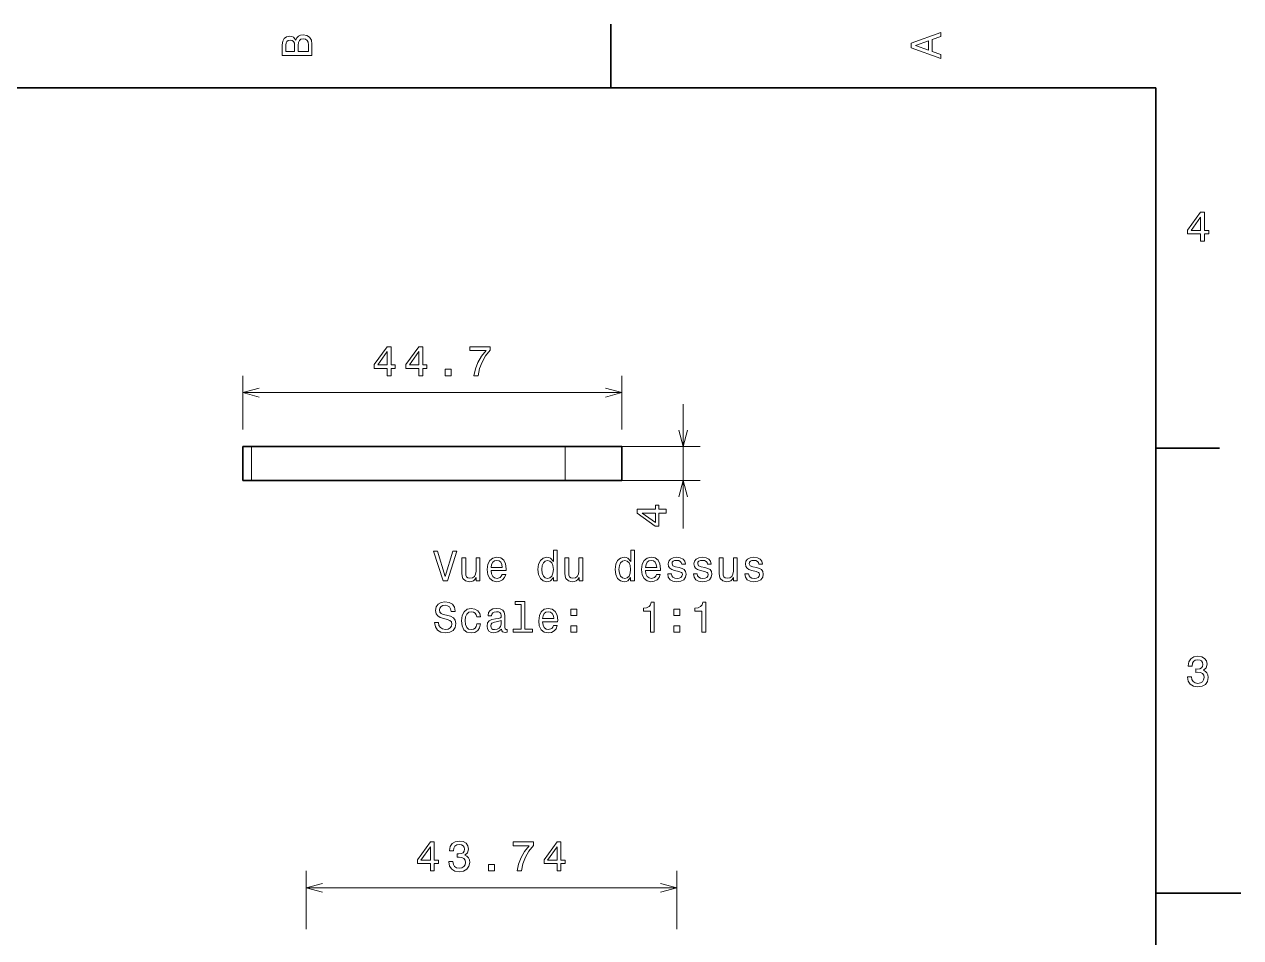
# Model space of a CAD drawing. Extents: x 0 to 297, y 0 to 210.
# Drawn here: x 153.5 to 297, y 99.7 to 207.5 of the extents above; entities that cross this region are included whole.
import ezdxf

# ---------------------------------------------------------------- set-up
doc = ezdxf.new("R2010")
doc.units = 0

msp = doc.modelspace()

# ---------------------------------------------------------------- linework, layer by layer
at = {"color": 7, "lineweight": 35, "ltscale": 0.1875}
for p, q in [((222.699997, 200), (222.699997, 207.5)), ((287, 157.5), (294.5, 157.5))]:
    msp.add_line(p, q, dxfattribs=at)
at = {"color": 7, "lineweight": 35}
for p, q in [((287, 200), (10, 200)), ((287, 10), (287, 200)), ((217.284134, 157.681717), (180.287369, 157.681717)), ((217.284134, 153.681717), (180.287369, 153.681717))]:
    msp.add_line(p, q, dxfattribs=at)
at = {"color": 7, "lineweight": 13, "ltscale": 0.159}
for p, q in [((179.287369, 159.681717), (179.287369, 166.041718)), ((223.984131, 159.681717), (223.984131, 166.041718))]:
    msp.add_line(p, q, dxfattribs=at)
at = {"color": 7, "lineweight": 13}
for p, q in [((179.287369, 164.041718), (223.984131, 164.041718)), ((186.731323, 105.608444), (230.472733, 105.608444))]:
    msp.add_line(p, q, dxfattribs=at)
at = {"color": 7, "lineweight": 13, "ltscale": 0.366282}
msp.add_line((231.231277, 148.030426), (231.231277, 162.681717), dxfattribs=at)
at = {"color": 7, "lineweight": 35, "ltscale": 0.025}
for p, q in [((179.287369, 157.681717), (180.287369, 157.681717)), ((179.287369, 153.681717), (180.287369, 153.681717))]:
    msp.add_line(p, q, dxfattribs=at)
at = {"color": 7, "lineweight": 35, "ltscale": 0.1}
for p, q in [((179.287369, 157.681717), (179.287369, 153.681717)), ((223.984131, 157.681717), (223.984131, 153.681717))]:
    msp.add_line(p, q, dxfattribs=at)
at = {"color": 7, "lineweight": 13, "ltscale": 0.1}
for p, q in [((180.287369, 157.681717), (180.287369, 153.681717)), ((217.284134, 153.681717), (217.284134, 157.681717))]:
    msp.add_line(p, q, dxfattribs=at)
at = {"color": 7, "lineweight": 35, "ltscale": 0.1675}
for p, q in [((217.284134, 157.681717), (223.984131, 157.681717)), ((217.284134, 153.681717), (223.984131, 153.681717))]:
    msp.add_line(p, q, dxfattribs=at)
at = {"color": 7, "lineweight": 13, "ltscale": 0.348679}
for p, q in [((219.284134, 157.681717), (233.231277, 157.681717)), ((219.284134, 153.681717), (233.231277, 153.681717))]:
    msp.add_line(p, q, dxfattribs=at)
at = {"color": 7, "lineweight": 13, "ltscale": 0.171886}
for p, q in [((186.731323, 100.733017), (186.731323, 107.608444)), ((230.472733, 100.733017), (230.472733, 107.608444))]:
    msp.add_line(p, q, dxfattribs=at)
at = {"color": 7, "lineweight": 35, "ltscale": 0.25}
msp.add_line((287, 105), (297, 105), dxfattribs=at)
at = {"color": 7, "lineweight": 13}
for points in [[(185.542007, 205.630417), (185.249496, 205.983429), (185.052811, 206.074219), (184.81073, 206.104477), (184.432495, 206.03891), (184.160156, 205.842224), (183.993729, 205.524506), (183.933212, 205.080704), (183.933212, 203.835022), (187.433212, 203.835022), (187.433212, 205.151306), (187.36261, 205.620331), (187.155838, 205.968307), (186.828018, 206.185165), (186.384216, 206.260818), (186.08667, 206.215424), (185.839554, 206.094391), (185.65799, 205.897705)], [(185.385666, 204.984879), (185.385666, 204.298996), (184.351807, 204.298996), (184.351807, 205.025223), (184.382065, 205.297562), (184.472839, 205.489197), (184.629181, 205.605194), (184.86116, 205.645538), (185.093155, 205.600143), (185.254532, 205.479111), (185.355408, 205.272339)], [(187.014618, 205.095825), (187.014618, 204.298996), (185.809296, 204.298996), (185.809296, 205.050446), (185.844589, 205.368164), (185.9505, 205.595108), (186.132065, 205.731277), (186.394302, 205.776657), (186.671692, 205.731277), (186.863327, 205.605194), (186.979324, 205.393372)], [(261.633209, 203.466858), (261.633209, 203.930847), (260.604401, 204.298996), (260.604401, 205.695969), (261.633209, 206.064133), (261.633209, 206.538193), (258.128174, 205.257217), (258.128174, 204.742798)], [(260.17572, 204.460388), (258.632477, 205), (260.17572, 205.539627)], [(292.277374, 181.916794), (292.731262, 181.916794), (292.731262, 182.784225), (293.23056, 182.784225), (293.23056, 183.187683), (292.731262, 183.187683), (292.731262, 185.341141), (292.272339, 185.341141), (290.739197, 183.228027), (290.739197, 182.784225), (292.277374, 182.784225)], [(291.162842, 183.187683), (292.277374, 184.756134), (292.277374, 183.187683)], [(196.309097, 166.041718), (196.762985, 166.041718), (196.762985, 166.909149), (197.262268, 166.909149), (197.262268, 167.312607), (196.762985, 167.312607), (196.762985, 169.466064), (196.304047, 169.466064), (194.770905, 167.352951), (194.770905, 166.909149), (196.309097, 166.909149)], [(200.04512, 166.041718), (200.499008, 166.041718), (200.499008, 166.909149), (200.998291, 166.909149), (200.998291, 167.312607), (200.499008, 167.312607), (200.499008, 169.466064), (200.04007, 169.466064), (198.506927, 167.352951), (198.506927, 166.909149), (200.04512, 166.909149)], [(206.538788, 166.041718), (207.048141, 166.041718), (207.214569, 166.873856), (207.50708, 167.650513), (207.920624, 168.371689), (208.460251, 169.047485), (208.460251, 169.466064), (206.059677, 169.466064), (206.059677, 169.007141), (207.976105, 169.007141), (207.421341, 168.326294), (207.002762, 167.615204), (206.710251, 166.858719)], [(195.19455, 167.312607), (196.309097, 168.881058), (196.309097, 167.312607)], [(198.930573, 167.312607), (200.04512, 168.881058), (200.04512, 167.312607)], [(203.155777, 166.041718), (203.851746, 166.041718), (203.851746, 166.793152), (203.155777, 166.793152)], [(229.231277, 149.825806), (229.231277, 150.279694), (228.363846, 150.279694), (228.363846, 150.778976), (227.960388, 150.778976), (227.960388, 150.279694), (225.806931, 150.279694), (225.806931, 149.82077), (227.920044, 148.287628), (228.363846, 148.287628), (228.363846, 149.825806)], [(227.960388, 148.711258), (226.391937, 149.825806), (227.960388, 149.825806)], [(204.031296, 145.330139), (203.153763, 142.349579), (202.251038, 145.330139), (201.771927, 145.330139), (202.901611, 141.825089), (203.40593, 141.825089), (204.510391, 145.330139)], [(215.918182, 142.243683), (215.918182, 141.825089), (216.361984, 141.825089), (216.361984, 145.446121), (215.923218, 145.446121), (215.923218, 144.119751), (215.585327, 144.503036), (215.378555, 144.593826), (215.141525, 144.62912), (214.712845, 144.528259), (214.37999, 144.245834), (214.163132, 143.791946), (214.087494, 143.181717), (214.163132, 142.571487), (214.37999, 142.112549), (214.712845, 141.825089), (215.141525, 141.729263), (215.378555, 141.764572), (215.590363, 141.855347)], [(225.026245, 142.243683), (225.026245, 141.825089), (225.470047, 141.825089), (225.470047, 145.446121), (225.031296, 145.446121), (225.031296, 144.119751), (224.69339, 144.503036), (224.486618, 144.593826), (224.249588, 144.62912), (223.820923, 144.528259), (223.488068, 144.245834), (223.27121, 143.791946), (223.195557, 143.181717), (223.27121, 142.571487), (223.488068, 142.112549), (223.820923, 141.825089), (224.249588, 141.729263), (224.486618, 141.764572), (224.698441, 141.855347)], [(207.233734, 144.533295), (206.789932, 144.533295), (206.789932, 142.969894), (206.739502, 142.606796), (206.593246, 142.344543), (206.366302, 142.183151), (206.068756, 142.132721), (205.831726, 142.173065), (205.68042, 142.294113), (205.594696, 142.500885), (205.574524, 142.793381), (205.574524, 144.533295), (205.130707, 144.533295), (205.130707, 142.753036), (205.145844, 142.394974), (205.241669, 142.097427), (205.53418, 141.825089), (206.003189, 141.729263), (206.255356, 141.764572), (206.472214, 141.855347), (206.658813, 142.011688), (206.810104, 142.238632), (206.810104, 141.825089), (207.233734, 141.825089)], [(208.57019, 143.050598), (210.345413, 143.050598), (210.350449, 143.25737), (210.26976, 143.837341), (210.047867, 144.271057), (209.694839, 144.533295), (209.225815, 144.62912), (208.766876, 144.528259), (208.413849, 144.245834), (208.186905, 143.786911), (208.106216, 143.181717), (208.18187, 142.561401), (208.408813, 142.107513), (208.75679, 141.825089), (209.210693, 141.729263), (209.604065, 141.79483), (209.926819, 141.966293), (210.163849, 142.238632), (210.300018, 142.601746), (209.861267, 142.601746), (209.770477, 142.400009), (209.639359, 142.248718), (209.266159, 142.127686), (208.978699, 142.183151), (208.761841, 142.359665), (208.620621, 142.647141), (208.57019, 143.035461)], [(208.57019, 143.423798), (208.625671, 143.771774), (208.761841, 144.028976), (208.968613, 144.185318), (209.240952, 144.240799), (209.50824, 144.185318), (209.715012, 144.028976), (209.841095, 143.771774), (209.886475, 143.423798)], [(215.217163, 144.230713), (215.509674, 144.160095), (215.731583, 143.963409), (215.862701, 143.635605), (215.913132, 143.181717), (215.862701, 142.722778), (215.731583, 142.394974), (215.509674, 142.193237), (215.217163, 142.127686), (214.939789, 142.193237), (214.727982, 142.394974), (214.586761, 142.727829), (214.541382, 143.181717), (214.586761, 143.630569), (214.727982, 143.958374), (214.939789, 144.160095)], [(219.377838, 144.533295), (218.934021, 144.533295), (218.934021, 142.969894), (218.883591, 142.606796), (218.737335, 142.344543), (218.510391, 142.183151), (218.212845, 142.132721), (217.975815, 142.173065), (217.824524, 142.294113), (217.738785, 142.500885), (217.718613, 142.793381), (217.718613, 144.533295), (217.274811, 144.533295), (217.274811, 142.753036), (217.289932, 142.394974), (217.385757, 142.097427), (217.678268, 141.825089), (218.147278, 141.729263), (218.399445, 141.764572), (218.616302, 141.855347), (218.802902, 142.011688), (218.954193, 142.238632), (218.954193, 141.825089), (219.377838, 141.825089)], [(224.325241, 144.230713), (224.617752, 144.160095), (224.839645, 143.963409), (224.970779, 143.635605), (225.02121, 143.181717), (224.970779, 142.722778), (224.839645, 142.394974), (224.617752, 142.193237), (224.325241, 142.127686), (224.047867, 142.193237), (223.836044, 142.394974), (223.694839, 142.727829), (223.649445, 143.181717), (223.694839, 143.630569), (223.836044, 143.958374), (224.047867, 144.160095)], [(226.786331, 143.050598), (228.561554, 143.050598), (228.566589, 143.25737), (228.485901, 143.837341), (228.264008, 144.271057), (227.91098, 144.533295), (227.441956, 144.62912), (226.983017, 144.528259), (226.62999, 144.245834), (226.403046, 143.786911), (226.322357, 143.181717), (226.39801, 142.561401), (226.624954, 142.107513), (226.972931, 141.825089), (227.426819, 141.729263), (227.82019, 141.79483), (228.14296, 141.966293), (228.37999, 142.238632), (228.516159, 142.601746), (228.077393, 142.601746), (227.986618, 142.400009), (227.855499, 142.248718), (227.4823, 142.127686), (227.194839, 142.183151), (226.977982, 142.359665), (226.836761, 142.647141), (226.786331, 143.035461)], [(226.786331, 143.423798), (226.841812, 143.771774), (226.977982, 144.028976), (227.184753, 144.185318), (227.457092, 144.240799), (227.72438, 144.185318), (227.931152, 144.028976), (228.05722, 143.771774), (228.102615, 143.423798)], [(230.760391, 143.403625), (230.331726, 143.504486), (230.014008, 143.620483), (229.908096, 143.857513), (229.938354, 144.023941), (230.04425, 144.144974), (230.215729, 144.220627), (230.462845, 144.250885), (230.699875, 144.220627), (230.886475, 144.129837), (231.007507, 143.993683), (231.057953, 143.812119), (231.491669, 143.812119), (231.491669, 143.822205), (231.416016, 144.150009), (231.209244, 144.407227), (230.886475, 144.568604), (230.462845, 144.62912), (230.03418, 144.568604), (229.721497, 144.402176), (229.524811, 144.15506), (229.464294, 143.842377), (229.509674, 143.53978), (229.650879, 143.327972), (229.882874, 143.176666), (230.220764, 143.07077), (230.715012, 142.949722), (231.017609, 142.823654), (231.098297, 142.722778), (231.128555, 142.571487), (231.08316, 142.384888), (230.962128, 142.243683), (230.765442, 142.152893), (230.503189, 142.122635), (230.225815, 142.152893), (230.024078, 142.258804), (229.887924, 142.430283), (229.832443, 142.667313), (229.403763, 142.667313), (229.47438, 142.263855), (229.681152, 141.971344), (230.008957, 141.79483), (230.462845, 141.729263), (230.936905, 141.79483), (231.284897, 141.971344), (231.496704, 142.253769), (231.572357, 142.621918), (231.516876, 142.939636), (231.360535, 143.156494), (231.103333, 143.297714)], [(233.796417, 143.403625), (233.367737, 143.504486), (233.050018, 143.620483), (232.944122, 143.857513), (232.974365, 144.023941), (233.080276, 144.144974), (233.251755, 144.220627), (233.498871, 144.250885), (233.735901, 144.220627), (233.922501, 144.129837), (234.043533, 143.993683), (234.093964, 143.812119), (234.527679, 143.812119), (234.527679, 143.822205), (234.452042, 144.150009), (234.24527, 144.407227), (233.922501, 144.568604), (233.498871, 144.62912), (233.07019, 144.568604), (232.757507, 144.402176), (232.560822, 144.15506), (232.500305, 143.842377), (232.5457, 143.53978), (232.686905, 143.327972), (232.9189, 143.176666), (233.25679, 143.07077), (233.751038, 142.949722), (234.053619, 142.823654), (234.134308, 142.722778), (234.164581, 142.571487), (234.119186, 142.384888), (233.998154, 142.243683), (233.801468, 142.152893), (233.539215, 142.122635), (233.261841, 142.152893), (233.060104, 142.258804), (232.923935, 142.430283), (232.868469, 142.667313), (232.439789, 142.667313), (232.510391, 142.263855), (232.717163, 141.971344), (233.044983, 141.79483), (233.498871, 141.729263), (233.972931, 141.79483), (234.320923, 141.971344), (234.53273, 142.253769), (234.608383, 142.621918), (234.552902, 142.939636), (234.396561, 143.156494), (234.139359, 143.297714)], [(237.593964, 144.533295), (237.150162, 144.533295), (237.150162, 142.969894), (237.099731, 142.606796), (236.953476, 142.344543), (236.726532, 142.183151), (236.428986, 142.132721), (236.191956, 142.173065), (236.040649, 142.294113), (235.954926, 142.500885), (235.934753, 142.793381), (235.934753, 144.533295), (235.490936, 144.533295), (235.490936, 142.753036), (235.506073, 142.394974), (235.601898, 142.097427), (235.894409, 141.825089), (236.363419, 141.729263), (236.615585, 141.764572), (236.832443, 141.855347), (237.019043, 142.011688), (237.170334, 142.238632), (237.170334, 141.825089), (237.593964, 141.825089)], [(239.868469, 143.403625), (239.439789, 143.504486), (239.12207, 143.620483), (239.016159, 143.857513), (239.046417, 144.023941), (239.152328, 144.144974), (239.323792, 144.220627), (239.570908, 144.250885), (239.807953, 144.220627), (239.994537, 144.129837), (240.115585, 143.993683), (240.166016, 143.812119), (240.599731, 143.812119), (240.599731, 143.822205), (240.524078, 144.150009), (240.317307, 144.407227), (239.994537, 144.568604), (239.570908, 144.62912), (239.142242, 144.568604), (238.829559, 144.402176), (238.632874, 144.15506), (238.572357, 143.842377), (238.617737, 143.53978), (238.758957, 143.327972), (238.990936, 143.176666), (239.328842, 143.07077), (239.823074, 142.949722), (240.125671, 142.823654), (240.20636, 142.722778), (240.236618, 142.571487), (240.191223, 142.384888), (240.07019, 142.243683), (239.873505, 142.152893), (239.611267, 142.122635), (239.333878, 142.152893), (239.132156, 142.258804), (238.995987, 142.430283), (238.940506, 142.667313), (238.511841, 142.667313), (238.582443, 142.263855), (238.789215, 141.971344), (239.11702, 141.79483), (239.570908, 141.729263), (240.044983, 141.79483), (240.39296, 141.971344), (240.604767, 142.253769), (240.68042, 142.621918), (240.624939, 142.939636), (240.468613, 143.156494), (240.211395, 143.297714)], [(202.356934, 136.933151), (201.89801, 136.933151), (201.998871, 136.398575), (202.251038, 136.005203), (202.639359, 135.768173), (203.163849, 135.682434), (203.683304, 135.763123), (204.07164, 135.985031), (204.318756, 136.333008), (204.409531, 136.791946), (204.333878, 137.20549), (204.12207, 137.472778), (203.779129, 137.649292), (203.32019, 137.780426), (202.926819, 137.876236), (202.669617, 137.987198), (202.523361, 138.148575), (202.477982, 138.400742), (202.523361, 138.627686), (202.654495, 138.799149), (202.856216, 138.915146), (203.133591, 138.95549), (203.416016, 138.90506), (203.637924, 138.76889), (203.78418, 138.541946), (203.854782, 138.234314), (204.313705, 138.234314), (204.313705, 138.2444), (204.233017, 138.71846), (203.995987, 139.071487), (203.622787, 139.293396), (203.118469, 139.369034), (202.664581, 139.293396), (202.311554, 139.081573), (202.08461, 138.753769), (202.003906, 138.330139), (202.069473, 137.951889), (202.261124, 137.694687), (202.563705, 137.523209), (202.977249, 137.39209), (203.385757, 137.276093), (203.69339, 137.165146), (203.87999, 137.003769), (203.945557, 136.741516), (203.88504, 136.474228), (203.728699, 136.272491), (203.491669, 136.146408), (203.184021, 136.106064), (202.841095, 136.161545), (202.578842, 136.322922), (202.412415, 136.585175)], [(212.100449, 139.026093), (212.100449, 136.151459), (211.187637, 136.151459), (211.187637, 135.778259), (213.452042, 135.778259), (213.452042, 136.151459), (212.544266, 136.151459), (212.544266, 139.399292), (211.404495, 139.399292), (211.404495, 139.026093)], [(227.351181, 135.778259), (227.810104, 135.778259), (227.810104, 139.303482), (227.467163, 139.303482), (227.376389, 138.995834), (227.194839, 138.789063), (226.91745, 138.66803), (226.53418, 138.627686), (226.53418, 138.269608), (227.351181, 138.269608)], [(233.423218, 135.778259), (233.882156, 135.778259), (233.882156, 139.303482), (233.539215, 139.303482), (233.448441, 138.995834), (233.266876, 138.789063), (232.989502, 138.66803), (232.606216, 138.627686), (232.606216, 138.269608), (233.423218, 138.269608)], [(206.870621, 137.588776), (207.309387, 137.588776), (207.218613, 137.992233), (207.001755, 138.309967), (206.663849, 138.506653), (206.225098, 138.582291), (205.740952, 138.48143), (205.372787, 138.199005), (205.140808, 137.740082), (205.060104, 137.124802), (205.135757, 136.514572), (205.362701, 136.060684), (205.720764, 135.778259), (206.209961, 135.682434), (206.643677, 135.758087), (206.981583, 135.969894), (207.213562, 136.30275), (207.314438, 136.746552), (206.890808, 136.746552), (206.815155, 136.464142), (206.673935, 136.252319), (206.472214, 136.121201), (206.225098, 136.080856), (205.917465, 136.146408), (205.695557, 136.348145), (205.559387, 136.675949), (205.513992, 137.139923), (205.559387, 137.593826), (205.700592, 137.921631), (205.927551, 138.123367), (206.225098, 138.19397), (206.487335, 138.148575), (206.684021, 138.032578), (206.815155, 137.840942)], [(209.790649, 136.131287), (209.790649, 136.11615), (209.815872, 135.944687), (209.891525, 135.823654), (210.209244, 135.727829), (210.45636, 135.768173), (210.45636, 136.111115), (210.350449, 136.095978), (210.209244, 136.161545), (210.184021, 136.363281), (210.184021, 137.765289), (210.123505, 138.123367), (209.946991, 138.375519), (209.639359, 138.526825), (209.205643, 138.582291), (208.782013, 138.521774), (208.46933, 138.350311), (208.272644, 138.083008), (208.207077, 137.729996), (208.207077, 137.699722), (208.605499, 137.699722), (208.640808, 137.911545), (208.751755, 138.062836), (208.933304, 138.153625), (209.190506, 138.188919), (209.437637, 138.163712), (209.614151, 138.088058), (209.720047, 137.95694), (209.755356, 137.775375), (209.735184, 137.563568), (209.654495, 137.457657), (209.452759, 137.407227), (209.074524, 137.366882), (208.640808, 137.276093), (208.33316, 137.114716), (208.151611, 136.862549), (208.09613, 136.489349), (208.146561, 136.156494), (208.302902, 135.909378), (208.555069, 135.753036), (208.903046, 135.697571), (209.37207, 135.803482)], [(214.642242, 137.003769), (216.417465, 137.003769), (216.422501, 137.210541), (216.341812, 137.790512), (216.119904, 138.224228), (215.766876, 138.486465), (215.297867, 138.582291), (214.838928, 138.48143), (214.485901, 138.199005), (214.258957, 137.740082), (214.178268, 137.134888), (214.253906, 136.514572), (214.480865, 136.060684), (214.828842, 135.778259), (215.28273, 135.682434), (215.676102, 135.748001), (215.998871, 135.919464), (216.235901, 136.191803), (216.37207, 136.554916), (215.933304, 136.554916), (215.842529, 136.35318), (215.711411, 136.201889), (215.338211, 136.080856), (215.050751, 136.136322), (214.833878, 136.312836), (214.692673, 136.600311), (214.642242, 136.988632)], [(214.642242, 137.376968), (214.697723, 137.724945), (214.833878, 137.982147), (215.040649, 138.138489), (215.312988, 138.19397), (215.580276, 138.138489), (215.787048, 137.982147), (215.913132, 137.724945), (215.958527, 137.376968)], [(217.985901, 137.735031), (218.68187, 137.735031), (218.68187, 138.486465), (217.985901, 138.486465)], [(230.12999, 137.735031), (230.825958, 137.735031), (230.825958, 138.486465), (230.12999, 138.486465)], [(209.740219, 136.726379), (209.679703, 136.464142), (209.518326, 136.262405), (209.276245, 136.131287), (208.978699, 136.085892), (208.787048, 136.111115), (208.650894, 136.191803), (208.565155, 136.333008), (208.539932, 136.529694), (208.560104, 136.706207), (208.640808, 136.832291), (208.963562, 136.973511), (209.37207, 137.034027), (209.740219, 137.15506)], [(217.985901, 135.778259), (218.68187, 135.778259), (218.68187, 136.529694), (217.985901, 136.529694)], [(230.12999, 135.778259), (230.825958, 135.778259), (230.825958, 136.529694), (230.12999, 136.529694)], [(290.729126, 130.51622), (290.729126, 130.480911), (290.809814, 129.996765), (291.046844, 129.633652), (291.420044, 129.401657), (291.914276, 129.315933), (292.438782, 129.401657), (292.832153, 129.623566), (293.08429, 129.976593), (293.175079, 130.430481), (293.134735, 130.728027), (293.023773, 130.970108), (292.842224, 131.156708), (292.600159, 131.292877), (292.927948, 131.565216), (293.043945, 131.998932), (292.968292, 132.392303), (292.751434, 132.68985), (292.398407, 132.87645), (291.914276, 132.942017), (291.460388, 132.861313), (291.112396, 132.63942), (290.885468, 132.286392), (290.809814, 131.817368), (290.809814, 131.782074), (291.258636, 131.782074), (291.299011, 132.104828), (291.430115, 132.336823), (291.641937, 132.478027), (291.939484, 132.528473), (292.201721, 132.488113), (292.393372, 132.382217), (292.509369, 132.210739), (292.554749, 131.97876), (292.509369, 131.731628), (292.388336, 131.565216), (292.176514, 131.46434), (291.889069, 131.434082), (291.692383, 131.439133), (291.692383, 131.04071), (291.939484, 131.050797), (292.257202, 131.005417), (292.494232, 130.884369), (292.635468, 130.687683), (292.685883, 130.430481), (292.630402, 130.13797), (292.484161, 129.921112), (292.252167, 129.784943), (291.944519, 129.739563), (291.626801, 129.789993), (291.394806, 129.941284), (291.248566, 130.183365), (291.193085, 130.51622)], [(201.407349, 107.608444), (201.861252, 107.608444), (201.861252, 108.475883), (202.360519, 108.475883), (202.360519, 108.879341), (201.861252, 108.879341), (201.861252, 111.032799), (201.402313, 111.032799), (199.869171, 108.919685), (199.869171, 108.475883), (201.407349, 108.475883)], [(203.595108, 108.70787), (203.595108, 108.672569), (203.675797, 108.188416), (203.912827, 107.825302), (204.286026, 107.593315), (204.780273, 107.507584), (205.304764, 107.593315), (205.698135, 107.815216), (205.950302, 108.168243), (206.041077, 108.622131), (206.000732, 108.919685), (205.889771, 109.161758), (205.708221, 109.348358), (205.466141, 109.484528), (205.793961, 109.756859), (205.909943, 110.190582), (205.834305, 110.583954), (205.617447, 110.8815), (205.26442, 111.0681), (204.780273, 111.133667), (204.32637, 111.052971), (203.978394, 110.83107), (203.75145, 110.478043), (203.675797, 110.009018), (203.675797, 109.973724), (204.124649, 109.973724), (204.164993, 110.296486), (204.296112, 110.528473), (204.507935, 110.669685), (204.805481, 110.720116), (205.067734, 110.679771), (205.259369, 110.573868), (205.375366, 110.40239), (205.420761, 110.17041), (205.375366, 109.923286), (205.254333, 109.756859), (205.042511, 109.655998), (204.755051, 109.62574), (204.558365, 109.630783), (204.558365, 109.232361), (204.805481, 109.242455), (205.123199, 109.197067), (205.360245, 109.076027), (205.50145, 108.879341), (205.55188, 108.622131), (205.496399, 108.329628), (205.350159, 108.11277), (205.118164, 107.976601), (204.810532, 107.931213), (204.492798, 107.981644), (204.260818, 108.132942), (204.114563, 108.375015), (204.059082, 108.70787)], [(211.637039, 107.608444), (212.146408, 107.608444), (212.312836, 108.440582), (212.605347, 109.217239), (213.01889, 109.938416), (213.558502, 110.614212), (213.558502, 111.032799), (211.157928, 111.032799), (211.157928, 110.573868), (213.074356, 110.573868), (212.519608, 109.893028), (212.101013, 109.181931), (211.808502, 108.425446)], [(216.35144, 107.608444), (216.805344, 107.608444), (216.805344, 108.475883), (217.304626, 108.475883), (217.304626, 108.879341), (216.805344, 108.879341), (216.805344, 111.032799), (216.346405, 111.032799), (214.813263, 108.919685), (214.813263, 108.475883), (216.35144, 108.475883)], [(200.292801, 108.879341), (201.407349, 110.447784), (201.407349, 108.879341)], [(215.236893, 108.879341), (216.35144, 110.447784), (216.35144, 108.879341)], [(208.254044, 107.608444), (208.950012, 107.608444), (208.950012, 108.359886), (208.254044, 108.359886)]]:
    msp.add_lwpolyline(points, close=True, dxfattribs=at)
for points in [[(181.219223, 164.559357), (179.287369, 164.041718), (181.219223, 163.524078)], [(222.052277, 163.524078), (223.984131, 164.041718), (222.052277, 164.559357)], [(230.713638, 159.613571), (231.231277, 157.681717), (231.748917, 159.613571)], [(231.748917, 151.749863), (231.231277, 153.681717), (230.713638, 151.749863)], [(188.663177, 106.126083), (186.731323, 105.608444), (188.663177, 105.090805)], [(228.540878, 105.090805), (230.472733, 105.608444), (228.540878, 106.126083)]]:
    msp.add_lwpolyline(points, dxfattribs=at)

doc.saveas('drawing.dxf')
